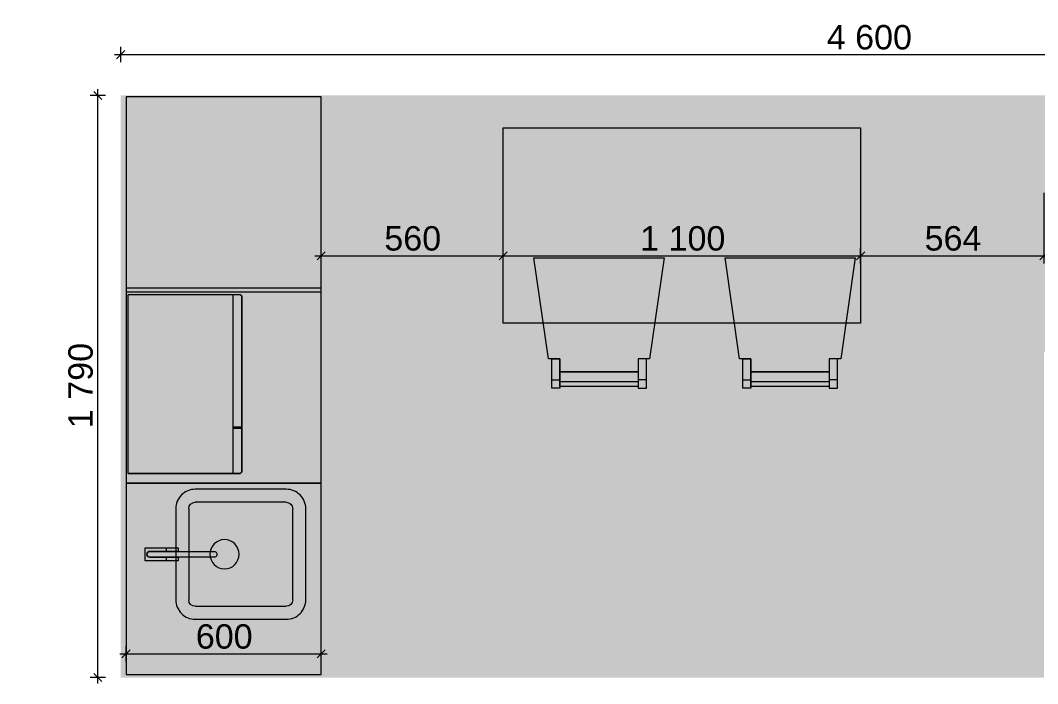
# Model space of a CAD drawing. Header units: millimetres. Extents: x 2336463 to 2579121, y 595385 to 778077.
# Drawn here: x 2521172 to 2524301, y 661184 to 663224 of the extents above; entities that cross this region are included whole.
import ezdxf

# ---------------------------------------------------------------- set-up
doc = ezdxf.new("R2010")
doc.units = ezdxf.units.MM
doc.header["$MEASUREMENT"] = 0
doc.layers.add('1 Планировка размеры', color=7, linetype='Continuous')
doc.layers.add('Интерьер - Мебель', color=7, linetype='Continuous')
doc.layers.add('1 Планировка размеры_Ном._пера__242', color=7, linetype='Continuous', lineweight=13, true_color=0x1b55b5)
doc.layers.add('Конструктив - Стены Несущие_Ном._пера__103', color=7, linetype='Continuous', lineweight=5, true_color=0xffcc99)
doc.layers.add('1 Планировка_Ном._пера__1', color=7, linetype='Continuous', lineweight=13)
doc.layers.add('Интерьер - Мебель_Ном._пера__1', color=7, linetype='Continuous', lineweight=13)
doc.styles.add('СГЕНЕРИР_СТИЛЬ_1', font='arial.ttf')
doc.dimstyles.new('СГЕНЕРИР_СТИЛЬ__1', dxfattribs={"dimtxt": 75, "dimasz": 23.75, "dimexe": 0.18, "dimexo": 300, "dimgap": 0, "dimtad": 1, "dimtih": 1, "dimtoh": 1, "dimdec": 0, "dimzin": 0, "dimdsep": 46, "dimtxsty": 'СГЕНЕРИР_СТИЛЬ_1', "dimblk": 'ARROWHEAD_6', "dimblk1": 'ARROWHEAD_6', "dimblk2": 'ARROWHEAD_6', "dimcen": 0.09, "dimclrd": 256, "dimclre": 256, "dimclrt": 256, "dimazin": 0, "dimtfac": 1, "dimtdec": 4, "dimtmove": 0, "dimatfit": 3, "dimfxl": 0, "dimtolj": 1, "dimtzin": 0, "dimarcsym": 0})
doc.dimstyles.new('СГЕНЕРИР_СТИЛЬ__2', dxfattribs={"dimtxt": 75, "dimasz": 23.75, "dimexe": 0.18, "dimexo": 300, "dimgap": 0, "dimtad": 1, "dimdec": 0, "dimzin": 0, "dimdsep": 46, "dimtxsty": 'СГЕНЕРИР_СТИЛЬ_1', "dimblk": 'ARROWHEAD_6', "dimblk1": 'ARROWHEAD_6', "dimblk2": 'ARROWHEAD_6', "dimcen": 0.09, "dimclrd": 256, "dimclre": 256, "dimclrt": 256, "dimazin": 0, "dimtfac": 1, "dimtdec": 4, "dimtmove": 0, "dimatfit": 3, "dimfxl": 0, "dimtolj": 1, "dimtzin": 0, "dimarcsym": 0})

# ---------------------------------------------------------------- blocks, each defined once
blk = doc.blocks.new('Обеденный Стул 01 25')
at = {"layer": '1 Планировка_Ном._пера__1', "color": 7, "linetype": 'Continuous', "lineweight": 13}
for p, q in [((79.4, 380), (320.6, 380)), ((54.4, 375), (79.4, 375)), ((345.6, 375), (320.6, 375))]:
    blk.add_line(p, q, dxfattribs=at)
at = {"layer": '1 Планировка_Ном._пера__1', "color": 7, "linetype": 'Continuous', "lineweight": 13, "flags": 128}
for points in [[(54.4, 310), (79.4, 310), (79.4, 400), (54.4, 400)], [(79.4, 350), (320.6, 350), (320.6, 395), (79.4, 395)], [(345.6, 310), (320.6, 310), (320.6, 400), (345.6, 400)], [(0, 0), (400, 0), (355.7, 310), (320.6, 310), (320.6, 350), (79.4, 350), (79.4, 310), (44.3, 310)]]:
    blk.add_lwpolyline(points, close=True, dxfattribs=at)
blk = doc.blocks.new('Перекрытие_29', base_point=(2521496.7, 661211.9))
at = {"layer": 'Интерьер - Мебель_Ном._пера__1', "color": 7, "linetype": 'Continuous', "lineweight": 13, "flags": 128}
blk.add_lwpolyline([(2521496.7, 661211.9), (2522096.7, 661211.9), (2522096.7, 661800.7), (2521496.7, 661800.7)], close=True, dxfattribs=at)
blk = doc.blocks.new('Перекрытие_31', base_point=(2521496.7, 661800.7))
at = {"layer": 'Интерьер - Мебель_Ном._пера__1', "color": 7, "linetype": 'Continuous', "lineweight": 13, "flags": 128}
blk.add_lwpolyline([(2521496.7, 661800.7), (2522096.7, 661800.7), (2522096.7, 662400.6), (2521496.7, 662400.6)], close=True, dxfattribs=at)
blk = doc.blocks.new('Перекрытие_42', base_point=(2521496.7, 662388.7))
at = {"layer": 'Интерьер - Мебель_Ном._пера__1', "color": 7, "linetype": 'Continuous', "lineweight": 13, "flags": 128}
blk.add_lwpolyline([(2521496.7, 662388.7), (2522096.7, 662388.7), (2522096.7, 662988.6), (2521496.7, 662988.6)], close=True, dxfattribs=at)
blk = doc.blocks.new('Стол Дизайнерский 01 25')
at = {"layer": '1 Планировка_Ном._пера__1', "color": 7, "linetype": 'Continuous', "lineweight": 13, "flags": 128}
blk.add_lwpolyline([(1100, 0), (1100, 600), (0, 600), (0, 0)], close=True, dxfattribs=at)
blk = doc.blocks.new('Мойка Белфаст 25')
at = {"layer": '1 Планировка_Ном._пера__1', "color": 7, "linetype": 'Continuous', "lineweight": 13}
for p, q in [((60, 360), (200, 360)), ((200, 360), (340, 360)), ((40, 60), (40, 340)), ((360, 340), (360, 60)), ((340, 40), (60, 40))]:
    blk.add_line(p, q, dxfattribs=at)
at = {"layer": '1 Планировка_Ном._пера__1', "color": 7, "linetype": 'Continuous', "lineweight": 13, "flags": 128}
for points in [[(180, 429), (191, 429), (191, 480, -1), (209, 480), (209, 429), (220, 429), (220, 494), (180, 494)], [(191, 282.1, 1), (209, 282.2), (209, 480, 1), (191, 480)], [(200, 400), (340, 400, -0.414214), (400, 340), (400, 60, -0.414214), (340, 0), (60, 0, -0.414214), (0, 60), (0, 340, -0.414214), (60, 400)]]:
    blk.add_lwpolyline(points, format="xyb", close=True, dxfattribs=at)
for points in [[(180.3, 393), (191, 393), (191, 428), (180.3, 428)], [(219.7, 393), (219.7, 428), (209, 428), (209, 393)]]:
    blk.add_lwpolyline(points, close=True, dxfattribs=at)
at = {"layer": '1 Планировка_Ном._пера__1', "color": 7, "linetype": 'Continuous', "lineweight": 13}
blk.add_circle((200, 250), 45, dxfattribs=at)
for centre, start, end in [((60, 340), 90, 180), ((340, 340), 0, 90), ((60, 60), 180, 270), ((340, 60), 270, 0)]:
    blk.add_arc(centre, 20, start, end, dxfattribs=at)
blk = doc.blocks.new('Микроволновая Печь 25')
at = {"layer": '1 Планировка_Ном._пера__1', "color": 7, "linetype": 'Continuous', "lineweight": 13}
for p, q in [((0, 350), (0, 6.4)), ((550, 350), (0, 350)), ((550, 350), (550, 6.4)), ((550, 26.8), (0, 26.8)), ((0, 6.4), (0.2, 5)), ((0.2, 5), (0.7, 3.6)), ((0.7, 3.6), (1.5, 2.4)), ((1.5, 2.4), (2.6, 1.4)), ((2.6, 1.4), (3.9, 0.6)), ((3.9, 0.6), (5.3, 0.2)), ((5.3, 0.2), (6.8, 0)), ((407.5, 0), (407.5, 26.8)), ((412.1, 0), (412.1, 26.8)), ((544.7, 0.2), (543.2, 0)), ((546.1, 0.6), (544.7, 0.2)), ((547.4, 1.4), (546.1, 0.6)), ((548.5, 2.4), (547.4, 1.4)), ((549.3, 3.6), (548.5, 2.4)), ((549.8, 5), (549.3, 3.6)), ((550, 6.4), (549.8, 5)), ((407.5, 0), (6.8, 0)), ((543.2, 0), (412.1, 0))]:
    blk.add_line(p, q, dxfattribs=at)
at = {"layer": '1 Планировка_Ном._пера__1', "color": 7, "linetype": 'Continuous', "lineweight": 13, "flags": 128}
blk.add_lwpolyline([(0, 6.4), (0.1, 5.3), (0.4, 4.2), (0.9, 3.2), (1.6, 2.3), (2.4, 1.5), (3.4, 0.9), (4.5, 0.4), (5.7, 0.1), (6.8, 0), (543.2, 0), (544.3, 0.1), (545.5, 0.4), (546.6, 0.9), (547.6, 1.5), (548.4, 2.3), (549.1, 3.2), (549.6, 4.2), (549.9, 5.3), (550, 6.4), (550, 350), (0, 350)], close=True, dxfattribs=at)
blk = doc.blocks.new('*D2724', base_point=(2086872, 585813.7))
at = {"layer": '1 Планировка размеры_Ном._пера__242', "color": 152, "linetype": 'Continuous', "lineweight": 13, "true_color": 0x1b55b5}
for p, q in [((2521492.7, 663131), (2521467.7, 663106)), ((2521480.2, 663095.1), (2521480.2, 663142)), ((2526067.9, 663106), (2526092.9, 663131)), ((2526080.4, 663095.1), (2526080.4, 663142)), ((2521461.5, 663118.5), (2521480.2, 663118.5)), ((2521480.2, 663118.5), (2526080.4, 663118.5)), ((2526080.4, 663118.5), (2526099.1, 663118.5))]:
    blk.add_line(p, q, dxfattribs=at)
at = {"layer": '1 Планировка размеры_Ном._пера__242', "color": 152, "lineweight": 13, "true_color": 0x1b55b5, "insert": (2523652.1, 663133.5), "char_height": 75, "attachment_point": 7, "style": 'СГЕНЕРИР_СТИЛЬ_1'}
blk.add_mtext('\\A1;{\\pql;\\fArial|b0|i0|c204|p38;4\xa0600}', dxfattribs=at)
blk = doc.blocks.new('ARROWHEAD_6')
at = {"color": 0, "linetype": 'Continuous', "lineweight": 0}
for p, q in [((0, 0), (-1, 0)), ((-0.5, -0.5), (0.5, 0.5))]:
    blk.add_line(p, q, dxfattribs=at)
blk = doc.blocks.new('*D2725', base_point=(2086872, 585813.7))
at = {"layer": '1 Планировка размеры_Ном._пера__242', "color": 152, "linetype": 'Continuous', "lineweight": 13, "true_color": 0x1b55b5}
for p, q in [((2521422.7, 662980.5), (2521397.7, 663005.5)), ((2521410.2, 662993), (2521410.2, 663011.8)), ((2521433.7, 662993), (2521386.8, 662993)), ((2521410.2, 661202.6), (2521410.2, 662993)), ((2521397.7, 661215.1), (2521422.7, 661190.1)), ((2521433.7, 661202.6), (2521386.8, 661202.6)), ((2521410.2, 661183.8), (2521410.2, 661202.6))]:
    blk.add_line(p, q, dxfattribs=at)
at = {"layer": '1 Планировка размеры_Ном._пера__242', "color": 152, "lineweight": 13, "true_color": 0x1b55b5, "insert": (2521395.2, 661969.6), "char_height": 75, "attachment_point": 7, "rotation": 90, "style": 'СГЕНЕРИР_СТИЛЬ_1'}
blk.add_mtext('\\A1;{\\pql;\\fArial|b0|i0|c204|p38;1\xa0790}', dxfattribs=at)
blk = doc.blocks.new('*D2726', base_point=(2086872, 585813.7))
at = {"layer": '1 Планировка размеры_Ном._пера__242', "color": 152, "linetype": 'Continuous', "lineweight": 13, "true_color": 0x1b55b5}
for p, q in [((2521477.9, 661275.4), (2521496.7, 661275.4)), ((2521509.2, 661287.9), (2521484.2, 661262.9)), ((2521496.7, 661252), (2521496.7, 661298.9)), ((2521496.7, 661275.4), (2522096.7, 661275.4)), ((2522084.2, 661262.9), (2522109.2, 661287.9)), ((2522096.7, 661252), (2522096.7, 661298.9)), ((2522096.7, 661275.4), (2522115.4, 661275.4))]:
    blk.add_line(p, q, dxfattribs=at)
at = {"layer": '1 Планировка размеры_Ном._пера__242', "color": 152, "lineweight": 13, "true_color": 0x1b55b5, "insert": (2521711.3, 661290.4), "char_height": 75, "attachment_point": 7, "style": 'СГЕНЕРИР_СТИЛЬ_1'}
blk.add_mtext('\\A1;{\\pql;\\fArial|b0|i0|c204|p38;600}', dxfattribs=at)
blk = doc.blocks.new('*D2733', base_point=(2086872, 585813.7))
at = {"layer": '1 Планировка размеры_Ном._пера__242', "color": 152, "linetype": 'Continuous', "lineweight": 13, "true_color": 0x1b55b5}
for p, q in [((2522077.9, 662499.8), (2522096.7, 662499.8)), ((2522109.2, 662512.3), (2522084.2, 662487.3)), ((2522096.7, 662476.4), (2522096.7, 662523.3)), ((2522096.7, 662499.8), (2522656.5, 662499.8)), ((2522669, 662512.3), (2522644, 662487.3)), ((2522656.5, 662476.4), (2522656.5, 662523.3))]:
    blk.add_line(p, q, dxfattribs=at)
at = {"layer": '1 Планировка размеры_Ном._пера__242', "color": 152, "lineweight": 13, "true_color": 0x1b55b5, "insert": (2522291.2, 662514.8), "char_height": 75, "attachment_point": 7, "style": 'СГЕНЕРИР_СТИЛЬ_1'}
blk.add_mtext('\\A1;{\\pql;\\fArial|b0|i0|c204|p38;560}', dxfattribs=at)
blk = doc.blocks.new('*D2734', base_point=(2086872, 585813.7))
at = {"layer": '1 Планировка размеры_Ном._пера__242', "color": 152, "linetype": 'Continuous', "lineweight": 13, "true_color": 0x1b55b5}
for p, q in [((2522669, 662512.3), (2522644, 662487.3)), ((2522656.5, 662476.4), (2522656.5, 662523.3)), ((2522656.5, 662499.8), (2523756.5, 662499.8)), ((2523769, 662512.3), (2523744, 662487.3)), ((2523756.5, 662476.4), (2523756.5, 662523.3))]:
    blk.add_line(p, q, dxfattribs=at)
at = {"layer": '1 Планировка размеры_Ном._пера__242', "color": 152, "lineweight": 13, "true_color": 0x1b55b5, "insert": (2523078.2, 662514.8), "char_height": 75, "attachment_point": 7, "style": 'СГЕНЕРИР_СТИЛЬ_1'}
blk.add_mtext('\\A1;{\\pql;\\fArial|b0|i0|c204|p38;1\xa0100}', dxfattribs=at)
blk = doc.blocks.new('*D2735', base_point=(2086872, 585813.7))
at = {"layer": '1 Планировка размеры_Ном._пера__242', "color": 152, "linetype": 'Continuous', "lineweight": 13, "true_color": 0x1b55b5}
for p, q in [((2524320.6, 662476.4), (2524320.6, 662693)), ((2523769, 662512.3), (2523744, 662487.3)), ((2523756.5, 662476.4), (2523756.5, 662523.3)), ((2523756.5, 662499.8), (2524320.6, 662499.8)), ((2524308.1, 662487.3), (2524333.1, 662512.3)), ((2524320.6, 662499.8), (2524339.4, 662499.8))]:
    blk.add_line(p, q, dxfattribs=at)
at = {"layer": '1 Планировка размеры_Ном._пера__242', "color": 152, "lineweight": 13, "true_color": 0x1b55b5, "insert": (2523953.2, 662514.8), "char_height": 75, "attachment_point": 7, "style": 'СГЕНЕРИР_СТИЛЬ_1'}
blk.add_mtext('\\A1;{\\pql;\\fArial|b0|i0|c204|p38;564}', dxfattribs=at)

msp = doc.modelspace()

# ---------------------------------------------------------------- hatches: boundary and pattern name
at = {"layer": 'Конструктив - Стены Несущие_Ном._пера__103', "linetype": 'Continuous', "lineweight": 0, "true_color": 0x3f3326}
msp.add_hatch(color=29, dxfattribs=at).paths.add_polyline_path([(2521480.2, 661202.6), (2521480.2, 662993), (2524320.6, 662993), (2526080.4, 662993), (2526080.4, 662204.4), (2524320.6, 662204.4), (2524320.6, 661202.6)])

# ---------------------------------------------------------------- block references
at = {"layer": '1 Планировка_Ном._пера__1', "color": 7, "linetype": 'Continuous', "lineweight": 13, "xscale": -1, "zscale": 1000}
msp.add_blockref('Стол Дизайнерский 01 25', (2523756.5, 662293), dxfattribs=at)
for name, p, rotation in [('Обеденный Стул 01 25', (2522751.6, 662493), 180), ('Обеденный Стул 01 25', (2523339.3, 662493), 180), ('Микроволновая Печь 25', (2521852.8, 662380.3), 90), ('Мойка Белфаст 25', (2522049.6, 661781.7), 90)]:
    msp.add_blockref(name, p, dxfattribs=dict(at, rotation=rotation))
at = {"layer": 'Интерьер - Мебель', "color": 7, "linetype": 'Continuous', "lineweight": 13}
for name, p in [('Перекрытие_42', (2521496.7, 662388.7)), ('Перекрытие_31', (2521496.7, 661800.7)), ('Перекрытие_29', (2521496.7, 661211.9))]:
    msp.add_blockref(name, p, dxfattribs=at)

# ---------------------------------------------------------------- dimensions: what is measured, and where the dimension line sits
at = {"layer": '1 Планировка размеры', "color": 152, "linetype": 'Continuous', "lineweight": 13, "true_color": 0x1b55b5}
for base, p1, p2, picture, middle in [((2526080.4, 663118.5), (2521480.2, 662993), (2526080.4, 662993), '*D2724', (2523780.9, 663171)), ((2524320.6, 662499.8), (2523756.5, 662293), (2524320.6, 662993), '*D2735', (2524038.9, 662552.3)), ((2523756.5, 662499.8), (2522656.5, 662293), (2523756.5, 662293), '*D2734', (2523207.1, 662552.3)), ((2522656.5, 662499.8), (2522096.7, 662388.7), (2522656.5, 662293), '*D2733', (2522377, 662552.3)), ((2522096.7, 661275.4), (2521496.7, 661211.9), (2522096.7, 661211.9), '*D2726', (2521797.1, 661327.9))]:
    dim = msp.add_linear_dim(base=base, p1=p1, p2=p2, dimstyle='СГЕНЕРИР_СТИЛЬ__1', dxfattribs=at)
    dim.commit()
    dim.dimension.update_dxf_attribs({"geometry": picture, "text_midpoint": middle, "dimtype": 160})
dim = msp.add_linear_dim(base=(2521410.2, 662993), p1=(2521480.2, 661202.6), p2=(2521480.2, 662993), angle=90, dimstyle='СГЕНЕРИР_СТИЛЬ__2', dxfattribs=at)
dim.commit()
dim.dimension.update_dxf_attribs({"geometry": '*D2725', "text_midpoint": (2521357.7, 662098.4), "dimtype": 160, "text_rotation": 90})

doc.saveas('drawing.dxf')
